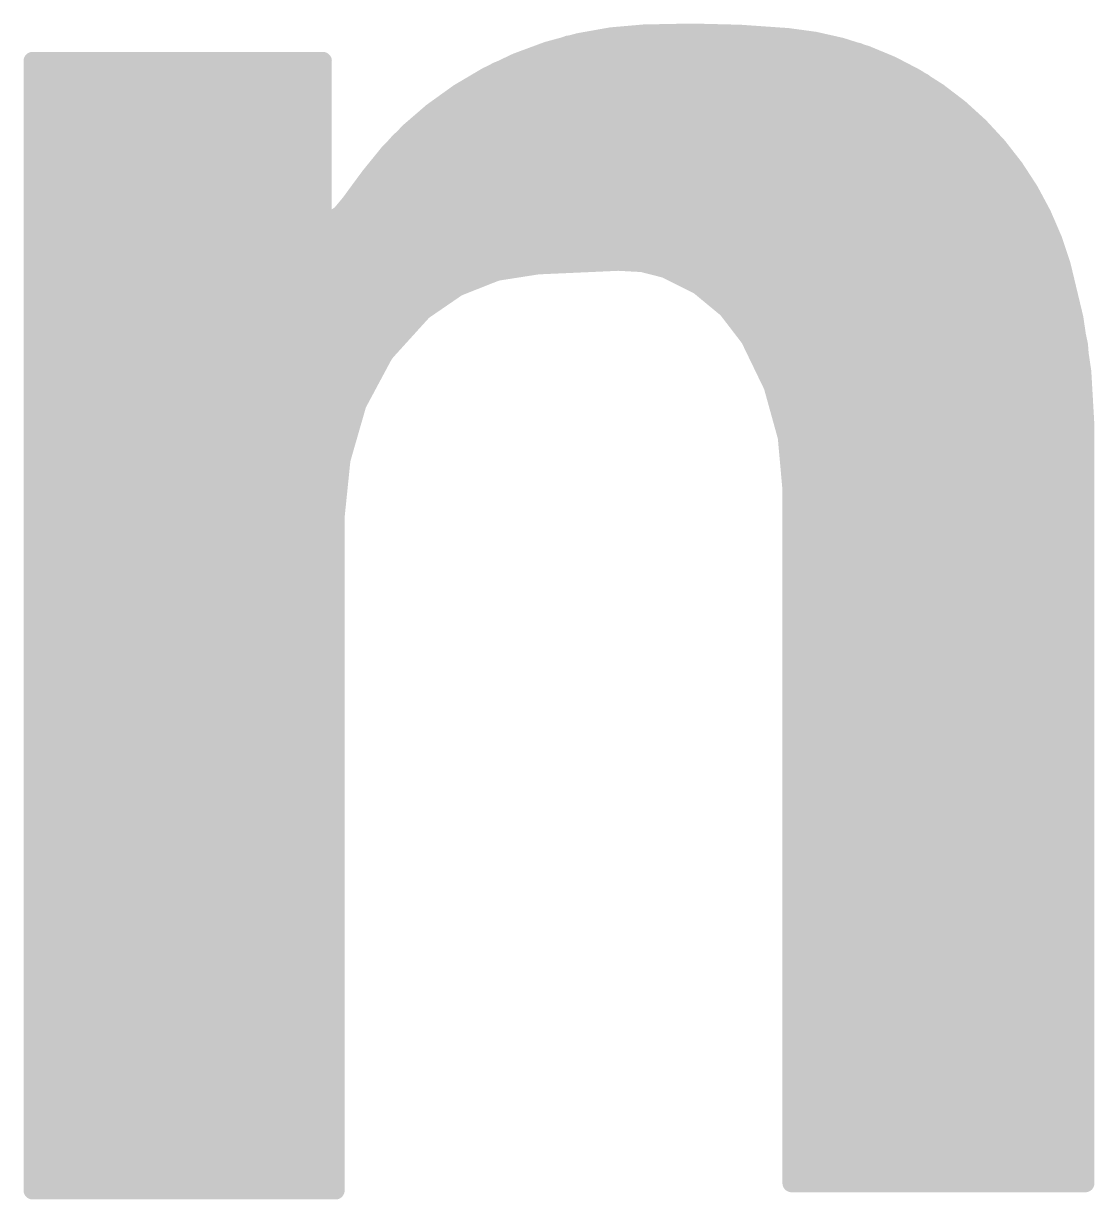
# Model space of a CAD drawing. Extents: x -16 to 95, y -11 to 53.
# Drawn here: x 26.452 to 27.943, y 41.953 to 43.59 of the extents above; entities that cross this region are included whole.
import ezdxf

# ---------------------------------------------------------------- set-up
doc = ezdxf.new("R2010")
doc.units = 0
doc.layers.add('21', color=41, linetype='CONTINUOUS')

msp = doc.modelspace()

# ---------------------------------------------------------------- linework, layer by layer
at = {"layer": '21'}
for points, const_width in [([(27.3152, 43.5762, 0.1577), (27.0205, 43.467)], 0.0254), ([(27.5158, 43.5712, 0.0335), (27.3152, 43.5762)], 0.0254), ([(27.3154, 43.5825, 1), (27.315, 43.5699)], 0.0127), ([(27.3149, 43.5825, 1), (27.3155, 43.5699)], 0.0127), ([(27.3161, 43.5699, 1), (27.3143, 43.5825)], 0.0127), ([(27.3155, 43.5699, 1), (27.3149, 43.5825)], 0.0127), ([(27.5171, 43.5774, 1), (27.5145, 43.565)], 0.0127), ([(27.7825, 43.4467, 0.1741), (27.5158, 43.5712)], 0.0254), ([(27.5164, 43.5775, 1), (27.5152, 43.5649)], 0.0127), ([(27.5152, 43.5649, 1), (27.5164, 43.5775)], 0.0127), ([(27.5156, 43.5649, 1), (27.516, 43.5775)], 0.0127), ([(27.2091, 43.567, 1), (27.211, 43.5544)], 0.0127), ([(27.212, 43.5673, 1), (27.212, 43.5547)], 0.0127), ([(27.2122, 43.5548, 1), (27.2078, 43.5667)], 0.0127), ([(27.5644, 43.5547, 1), (27.5644, 43.5673)], 0.0127), ([(27.6162, 43.5564, 1), (27.6108, 43.5449)], 0.0127), ([(27.6122, 43.5445, 1), (27.6148, 43.5569)], 0.0127), ([(26.4643, 43.5444, 1), (26.4643, 43.5318)], 0.0127), ([(26.4707, 43.5381, 1), (26.458, 43.5381)], 0.0127), ([(26.4707, 43.5381, 1), (26.458, 43.5381)], 0.0127), ([(26.4643, 43.5444, 1), (26.4643, 43.5318)], 0.0127), ([(26.4643, 43.5419, 1), (26.4643, 43.5293)], 0.0127), ([(26.8745, 43.5381, 1), (26.8618, 43.5381)], 0.0127), ([(26.8745, 43.5381, 1), (26.8618, 43.5381)], 0.0127), ([(26.8681, 43.5318, 1), (26.8681, 43.5444)], 0.0127), ([(26.8681, 43.5318, 1), (26.8681, 43.5444)], 0.0127), ([(26.8681, 43.5293, 1), (26.8681, 43.5419)], 0.0127), ([(27.1423, 43.5419, 1), (27.1423, 43.5293)], 0.0127), ([(27.6458, 43.5293, 1), (27.6458, 43.5419)], 0.0127), ([(27.1082, 43.5297, 1), (27.1126, 43.5178)], 0.0127), ([(27.1138, 43.5184, 1), (27.107, 43.5291)], 0.0127), ([(26.4643, 43.5166, 1), (26.4643, 43.5039)], 0.0127), ([(26.8681, 43.5039, 1), (26.8681, 43.5166)], 0.0127), ([(27.0889, 43.5166, 1), (27.0889, 43.5039)], 0.0127), ([(27.7079, 43.5134, 1), (27.7001, 43.5034)], 0.0127), ([(27.7002, 43.5039, 1), (27.7002, 43.5166)], 0.0127), ([(27.7013, 43.5027, 1), (27.7067, 43.5142)], 0.0127), ([(26.4643, 43.4911, 1), (26.4643, 43.4785)], 0.0127), ([(26.8681, 43.4785, 1), (26.8681, 43.4911)], 0.0127), ([(27.0487, 43.4911, 1), (27.0487, 43.4785)], 0.0127), ([(27.7341, 43.4785, 1), (27.7341, 43.4911)], 0.0127), ([(27.0205, 43.467, 0.0664), (26.9342, 43.3781)], 0.0254), ([(27.0248, 43.4623, 1), (27.0162, 43.4717)], 0.0127), ([(27.0244, 43.462, 1), (27.0166, 43.472)], 0.0127), ([(26.4643, 43.4657, 1), (26.4643, 43.4531)], 0.0127), ([(26.8681, 43.4531, 1), (26.8681, 43.4657)], 0.0127), ([(27.0121, 43.4657, 1), (27.0121, 43.4531)], 0.0127), ([(27.0171, 43.4724, 1), (27.0239, 43.4616)], 0.0127), ([(27.0166, 43.472, 1), (27.0244, 43.462)], 0.0127), ([(27.7664, 43.4531, 1), (27.7664, 43.4657)], 0.0127), ([(26.4643, 43.4404, 1), (26.4643, 43.4277)], 0.0127), ([(26.8681, 43.4277, 1), (26.8681, 43.4404)], 0.0127), ([(26.9839, 43.4404, 1), (26.9839, 43.4277)], 0.0127), ([(27.7873, 43.4508, 1), (27.7777, 43.4426)], 0.0127), ([(27.8968, 43.2537, 0.1281), (27.7825, 43.4467)], 0.0254), ([(27.787, 43.4512, 1), (27.778, 43.4422)], 0.0127), ([(27.778, 43.4422, 1), (27.787, 43.4512)], 0.0127), ([(27.7786, 43.4417, 1), (27.7864, 43.4517)], 0.0127), ([(27.7933, 43.4277, 1), (27.7933, 43.4404)], 0.0127), ([(26.9701, 43.4301, 1), (26.9787, 43.4207)], 0.0127), ([(26.9792, 43.4213, 1), (26.9696, 43.4295)], 0.0127), ([(26.4643, 43.4149, 1), (26.4643, 43.4023)], 0.0127), ([(26.8681, 43.4023, 1), (26.8681, 43.4149)], 0.0127), ([(26.9601, 43.4149, 1), (26.9601, 43.4023)], 0.0127), ([(27.8149, 43.4023, 1), (27.8149, 43.4149)], 0.0127), ([(27.8369, 43.3924, 1), (27.8259, 43.3859)], 0.0127), ([(27.8266, 43.3851, 1), (27.8362, 43.3933)], 0.0127), ([(26.4643, 43.3895, 1), (26.4643, 43.3769)], 0.0127), ([(26.8681, 43.3769, 1), (26.8681, 43.3895)], 0.0127), ([(26.9342, 43.3781, 0.0022), (26.9062, 43.34)], 0.0254), ([(26.9294, 43.3822, 1), (26.939, 43.374)], 0.0127), ([(26.9291, 43.3819, 1), (26.9393, 43.3743)], 0.0127), ([(26.9393, 43.3743, 1), (26.9291, 43.3819)], 0.0127), ([(26.9393, 43.3743, 1), (26.9291, 43.3819)], 0.0127), ([(26.9385, 43.3895, 1), (26.9385, 43.3769)], 0.0127), ([(27.8349, 43.3769, 1), (27.8349, 43.3895)], 0.0127), ([(26.4643, 43.3642, 1), (26.4643, 43.3515)], 0.0127), ([(26.8681, 43.3515, 1), (26.8681, 43.3642)], 0.0127), ([(26.9193, 43.3642, 1), (26.9193, 43.3515)], 0.0127), ([(27.85, 43.3515, 1), (27.85, 43.3642)], 0.0127), ([(26.8935, 43.3248, 0.0333), (26.9062, 43.34)], 0.0254), ([(26.9011, 43.3438, 1), (26.9113, 43.3362)], 0.0127), ([(26.9011, 43.3437, 1), (26.9113, 43.3363)], 0.0127), ([(26.9113, 43.3363, 1), (26.9011, 43.3437)], 0.0127), ([(26.9111, 43.3359, 1), (26.9013, 43.3441)], 0.0127), ([(26.4643, 43.3387, 1), (26.4643, 43.3261)], 0.0127), ([(26.8681, 43.3261, 1), (26.8681, 43.3387)], 0.0127), ([(26.8757, 43.3172, 0.205), (26.8935, 43.3248)], 0.0254), ([(26.8889, 43.3292, 1), (26.8981, 43.3204)], 0.0127), ([(26.8886, 43.3289, 1), (26.8984, 43.3207)], 0.0127), ([(26.8981, 43.3204, 1), (26.8889, 43.3292)], 0.0127), ([(26.8971, 43.3196, 1), (26.8899, 43.33)], 0.0127), ([(26.8999, 43.3387, 1), (26.8999, 43.3261)], 0.0127), ([(27.8758, 43.3265, 1), (27.8639, 43.322)], 0.0127), ([(27.8644, 43.321, 1), (27.8753, 43.3275)], 0.0127), ([(27.865, 43.3261, 1), (27.865, 43.3387)], 0.0127), ([(26.4643, 43.3133, 1), (26.4643, 43.3007)], 0.0127), ([(26.8681, 43.3235, 1), (26.8681, 43.3109)], 0.0127), ([(26.8681, 43.3235, 1), (26.8681, 43.3109)], 0.0127), ([(26.8618, 43.3172, 1), (26.8745, 43.3172)], 0.0127), ([(26.8618, 43.3172, 1), (26.8745, 43.3172)], 0.0127), ([(26.8757, 43.3235, 1), (26.8757, 43.3109)], 0.0127), ([(26.8744, 43.3234, 1), (26.877, 43.311)], 0.0127), ([(26.8757, 43.3109, 1), (26.8757, 43.3235)], 0.0127), ([(26.8757, 43.3109, 1), (26.8757, 43.3235)], 0.0127), ([(26.8818, 43.3244, 1), (26.889, 43.314)], 0.0127), ([(26.8866, 43.313, 1), (26.8841, 43.3254)], 0.0127), ([(27.8764, 43.3007, 1), (27.8764, 43.3133)], 0.0127), ([(26.4643, 43.288, 1), (26.4643, 43.2753)], 0.0127), ([(27.8861, 43.2753, 1), (27.8861, 43.288)], 0.0127), ([(26.4643, 43.2625, 1), (26.4643, 43.2499)], 0.0127), ([(27.1678, 43.2537, 0.0006), (27.2796, 43.2587)], 0.0254), ([(27.2237, 43.2499, 1), (27.2237, 43.2625)], 0.0127), ([(27.3456, 43.2486, 0.0992), (27.2796, 43.2587)], 0.0254), ([(27.2799, 43.265, 1), (27.2793, 43.2524)], 0.0127), ([(27.2793, 43.265, 1), (27.2799, 43.2524)], 0.0127), ([(27.2799, 43.2524, 1), (27.2793, 43.265)], 0.0127), ([(27.2799, 43.2524, 1), (27.2793, 43.265)], 0.0127), ([(27.3147, 43.2631, 1), (27.3115, 43.2508)], 0.0127), ([(27.3159, 43.2625, 1), (27.3159, 43.2499)], 0.0127), ([(27.3128, 43.2506, 1), (27.3134, 43.2633)], 0.0127), ([(27.8958, 43.2499, 1), (27.8958, 43.2625)], 0.0127), ([(27.1678, 43.2537, 0.1688), (27.0078, 43.1902)], 0.0254), ([(27.1092, 43.251, 1), (27.1111, 43.2384)], 0.0127), ([(27.1125, 43.2388, 1), (27.1078, 43.2506)], 0.0127), ([(27.1675, 43.26, 1), (27.1681, 43.2474)], 0.0127), ([(27.1675, 43.26, 1), (27.1681, 43.2474)], 0.0127), ([(27.1688, 43.2474, 1), (27.1668, 43.26)], 0.0127), ([(27.1681, 43.2474, 1), (27.1675, 43.26)], 0.0127), ([(27.3484, 43.2543, 1), (27.3428, 43.2429)], 0.0127), ([(27.4625, 43.1521, 0.1719), (27.3456, 43.2486)], 0.0254), ([(27.3478, 43.2546, 1), (27.3434, 43.2426)], 0.0127), ([(27.3434, 43.2426, 1), (27.3478, 43.2546)], 0.0127), ([(27.344, 43.2424, 1), (27.3472, 43.2548)], 0.0127), ([(27.903, 43.255, 1), (27.8906, 43.2524)], 0.0127), ([(27.9298, 43.0301, 0.0668), (27.8968, 43.2537)], 0.0254), ([(27.9029, 43.2555, 1), (27.8907, 43.2519)], 0.0127), ([(27.8907, 43.2519, 1), (27.9029, 43.2555)], 0.0127), ([(27.8909, 43.2514, 1), (27.9027, 43.256)], 0.0127), ([(26.4643, 43.2371, 1), (26.4643, 43.2245)], 0.0127), ([(27.0536, 43.2291, 1), (27.0583, 43.2173)], 0.0127), ([(27.0595, 43.2179, 1), (27.0523, 43.2284)], 0.0127), ([(27.0751, 43.2245, 1), (27.0751, 43.2371)], 0.0127), ([(27.3813, 43.2371, 1), (27.3813, 43.2245)], 0.0127), ([(27.3956, 43.2305, 1), (27.3876, 43.2207)], 0.0127), ([(27.3888, 43.22, 1), (27.3944, 43.2313)], 0.0127), ([(27.9018, 43.2245, 1), (27.9018, 43.2371)], 0.0127), ([(26.4643, 43.2118, 1), (26.4643, 43.1991)], 0.0127), ([(27.03, 43.1991, 1), (27.03, 43.2118)], 0.0127), ([(27.4161, 43.2118, 1), (27.4161, 43.1991)], 0.0127), ([(27.9073, 43.1991, 1), (27.9073, 43.2118)], 0.0127), ([(27.0078, 43.1902, 0.1229), (26.9164, 43.0606)], 0.0254), ([(27.0042, 43.1954, 1), (27.0114, 43.185)], 0.0127), ([(27.0037, 43.195, 1), (27.0119, 43.1854)], 0.0127), ([(27.0125, 43.1859, 1), (27.0031, 43.1945)], 0.0127), ([(27.0119, 43.1854, 1), (27.0037, 43.195)], 0.0127), ([(27.4363, 43.1968, 1), (27.4262, 43.189)], 0.0127), ([(27.4272, 43.188, 1), (27.4353, 43.1978)], 0.0127), ([(26.4643, 43.1863, 1), (26.4643, 43.1737)], 0.0127), ([(26.9986, 43.1737, 1), (26.9986, 43.1863)], 0.0127), ([(27.4411, 43.1863, 1), (27.4411, 43.1737)], 0.0127), ([(27.9128, 43.1737, 1), (27.9128, 43.1863)], 0.0127), ([(26.4643, 43.1609, 1), (26.4643, 43.1483)], 0.0127), ([(26.9755, 43.1483, 1), (26.9755, 43.1609)], 0.0127), ([(27.4606, 43.1609, 1), (27.4606, 43.1483)], 0.0127), ([(27.4682, 43.1549, 1), (27.4568, 43.1493)], 0.0127), ([(27.5209, 42.9412, 0.136), (27.4625, 43.1521)], 0.0254), ([(27.4679, 43.1554, 1), (27.4571, 43.1488)], 0.0127), ([(27.4571, 43.1488, 1), (27.4679, 43.1554)], 0.0127), ([(27.4575, 43.1482, 1), (27.4675, 43.156)], 0.0127), ([(27.9271, 43.1435, 1), (27.9144, 43.1425)], 0.0127), ([(27.9183, 43.1483, 1), (27.9183, 43.1609)], 0.0127), ([(26.4643, 43.1356, 1), (26.4643, 43.1229)], 0.0127), ([(26.9494, 43.1353, 1), (26.9588, 43.1268)], 0.0127), ([(26.9597, 43.128, 1), (26.9485, 43.134)], 0.0127), ([(26.9532, 43.1229, 1), (26.9532, 43.1356)], 0.0127), ([(27.4736, 43.1356, 1), (27.4736, 43.1229)], 0.0127), ([(27.9146, 43.1417, 1), (27.927, 43.1443)], 0.0127), ([(27.9219, 43.1229, 1), (27.9219, 43.1356)], 0.0127), ([(26.4643, 43.1101, 1), (26.4643, 43.0975)], 0.0127), ([(26.9396, 43.0975, 1), (26.9396, 43.1101)], 0.0127), ([(27.4859, 43.1101, 1), (27.4859, 43.0975)], 0.0127), ([(27.9239, 43.0975, 1), (27.9239, 43.1101)], 0.0127), ([(26.4643, 43.0847, 1), (26.4643, 43.0721)], 0.0127), ([(26.9259, 43.0721, 1), (26.9259, 43.0847)], 0.0127), ([(27.5007, 43.0874, 1), (27.4885, 43.084)], 0.0127), ([(27.4889, 43.0829, 1), (27.5003, 43.0885)], 0.0127), ([(27.4966, 43.0847, 1), (27.4966, 43.0721)], 0.0127), ([(27.9259, 43.0721, 1), (27.9259, 43.0847)], 0.0127), ([(26.9164, 43.0606, 0.0895), (26.8859, 42.9031)], 0.0254), ([(26.9225, 43.0588, 1), (26.9103, 43.0624)], 0.0127), ([(26.9223, 43.0583, 1), (26.9105, 43.0629)], 0.0127), ([(26.4643, 43.0594, 1), (26.4643, 43.0467)], 0.0127), ([(26.9108, 43.0636, 1), (26.922, 43.0576)], 0.0127), ([(26.9105, 43.0629, 1), (26.9223, 43.0583)], 0.0127), ([(26.9142, 43.0467, 1), (26.9142, 43.0594)], 0.0127), ([(27.5037, 43.0594, 1), (27.5037, 43.0467)], 0.0127), ([(27.928, 43.0467, 1), (27.928, 43.0594)], 0.0127), ([(26.4643, 43.0339, 1), (26.4643, 43.0213)], 0.0127), ([(26.9069, 43.0213, 1), (26.9069, 43.0339)], 0.0127), ([(27.5107, 43.0339, 1), (27.5107, 43.0213)], 0.0127), ([(27.9362, 43.0301, 1), (27.9234, 43.0301)], 0.0127), ([(27.9362, 43.0301, 1), (27.9234, 43.0301)], 0.0127), ([(27.9298, 43.0213, 1), (27.9298, 43.0339)], 0.0127), ([(27.5206, 43.0152, 1), (27.508, 43.0141)], 0.0127), ([(27.5082, 43.0129, 1), (27.5204, 43.0163)], 0.0127), ([(27.9235, 43.0296, 1), (27.9361, 43.0306)], 0.0127), ([(27.9235, 43.03, 1), (27.9361, 43.0302)], 0.0127), ([(26.4643, 43.0085, 1), (26.4643, 42.9959)], 0.0127), ([(26.8996, 42.9959, 1), (26.8996, 43.0085)], 0.0127), ([(27.5154, 43.0085, 1), (27.5154, 42.9959)], 0.0127), ([(27.9298, 42.9959, 1), (27.9298, 43.0085)], 0.0127), ([(26.4643, 42.9832, 1), (26.4643, 42.9705)], 0.0127), ([(26.9004, 42.9826, 1), (26.8878, 42.9839)], 0.0127), ([(26.888, 42.985, 1), (26.9002, 42.9815)], 0.0127), ([(26.8935, 42.9705, 1), (26.8935, 42.9832)], 0.0127), ([(27.5177, 42.9832, 1), (27.5177, 42.9705)], 0.0127), ([(27.9298, 42.9705, 1), (27.9298, 42.9832)], 0.0127), ([(26.4643, 42.9577, 1), (26.4643, 42.9451)], 0.0127), ([(26.8909, 42.9451, 1), (26.8909, 42.9577)], 0.0127), ([(27.52, 42.9577, 1), (27.52, 42.9451)], 0.0127), ([(27.9298, 42.9451, 1), (27.9298, 42.9577)], 0.0127), ([(27.5273, 42.9412, 1), (27.5145, 42.9412)], 0.0127), ([(27.5273, 42.9412, 1), (27.5145, 42.9412)], 0.0127), ([(27.5146, 42.9406, 1), (27.5272, 42.9418)], 0.0127), ([(27.5146, 42.9412, 1), (27.5272, 42.9412)], 0.0127), ([(26.4643, 42.9323, 1), (26.4643, 42.9197)], 0.0127), ([(26.8882, 42.9197, 1), (26.8882, 42.9323)], 0.0127), ([(27.5209, 42.9323, 1), (27.5209, 42.9197)], 0.0127), ([(27.9298, 42.9197, 1), (27.9298, 42.9323)], 0.0127), ([(26.4643, 42.907, 1), (26.4643, 42.8943)], 0.0127), ([(26.8859, 42.9031, 0.0064), (26.8859, 42.8346)], 0.0254), ([(26.8922, 42.903, 1), (26.8796, 42.9032)], 0.0127), ([(26.8796, 42.9037, 1), (26.8922, 42.9025)], 0.0127), ([(26.8796, 42.9032, 1), (26.8922, 42.903)], 0.0127), ([(26.8923, 42.9031, 1), (26.8796, 42.9031)], 0.0127), ([(26.8859, 42.8943, 1), (26.8859, 42.907)], 0.0127), ([(27.5209, 42.907, 1), (27.5209, 42.8943)], 0.0127), ([(27.9298, 42.8943, 1), (27.9298, 42.907)], 0.0127), ([(26.4643, 42.8815, 1), (26.4643, 42.8689)], 0.0127), ([(26.8859, 42.8689, 1), (26.8859, 42.8815)], 0.0127), ([(27.5209, 42.8815, 1), (27.5209, 42.8689)], 0.0127), ([(27.9298, 42.8689, 1), (27.9298, 42.8815)], 0.0127), ([(26.4643, 42.8561, 1), (26.4643, 42.8435)], 0.0127), ([(26.8859, 42.8435, 1), (26.8859, 42.8561)], 0.0127), ([(27.5209, 42.8561, 1), (27.5209, 42.8435)], 0.0127), ([(27.9298, 42.8435, 1), (27.9298, 42.8561)], 0.0127), ([(26.8796, 42.8345, 1), (26.8922, 42.8347)], 0.0127), ([(26.8923, 42.8346, 1), (26.8796, 42.8346)], 0.0127), ([(26.4643, 42.8308, 1), (26.4643, 42.8181)], 0.0127), ([(26.8859, 42.8181, 1), (26.8859, 42.8308)], 0.0127), ([(27.5209, 42.8308, 1), (27.5209, 42.8181)], 0.0127), ([(27.9298, 42.8181, 1), (27.9298, 42.8308)], 0.0127), ([(26.4643, 42.8053, 1), (26.4643, 42.7927)], 0.0127), ([(26.8859, 42.7927, 1), (26.8859, 42.8053)], 0.0127), ([(27.5209, 42.8053, 1), (27.5209, 42.7927)], 0.0127), ([(27.9298, 42.7927, 1), (27.9298, 42.8053)], 0.0127), ([(26.4643, 42.7799, 1), (26.4643, 42.7673)], 0.0127), ([(26.8859, 42.7673, 1), (26.8859, 42.7799)], 0.0127), ([(27.5209, 42.7799, 1), (27.5209, 42.7673)], 0.0127), ([(27.9298, 42.7673, 1), (27.9298, 42.7799)], 0.0127), ([(26.4643, 42.7546, 1), (26.4643, 42.7419)], 0.0127), ([(26.8859, 42.7419, 1), (26.8859, 42.7546)], 0.0127), ([(27.5209, 42.7546, 1), (27.5209, 42.7419)], 0.0127), ([(27.9298, 42.7419, 1), (27.9298, 42.7546)], 0.0127), ([(26.4643, 42.7291, 1), (26.4643, 42.7165)], 0.0127), ([(26.8859, 42.7165, 1), (26.8859, 42.7291)], 0.0127), ([(27.5209, 42.7291, 1), (27.5209, 42.7165)], 0.0127), ([(27.9298, 42.7165, 1), (27.9298, 42.7291)], 0.0127), ([(26.4643, 42.7037, 1), (26.4643, 42.6911)], 0.0127), ([(26.8859, 42.6911, 1), (26.8859, 42.7037)], 0.0127), ([(27.5209, 42.7037, 1), (27.5209, 42.6911)], 0.0127), ([(27.9298, 42.6911, 1), (27.9298, 42.7037)], 0.0127), ([(26.4643, 42.6784, 1), (26.4643, 42.6657)], 0.0127), ([(26.8859, 42.6657, 1), (26.8859, 42.6784)], 0.0127), ([(27.5209, 42.6784, 1), (27.5209, 42.6657)], 0.0127), ([(27.9298, 42.6657, 1), (27.9298, 42.6784)], 0.0127), ([(26.4643, 42.6529, 1), (26.4643, 42.6403)], 0.0127), ([(26.8859, 42.6403, 1), (26.8859, 42.6529)], 0.0127), ([(27.5209, 42.6529, 1), (27.5209, 42.6403)], 0.0127), ([(27.9298, 42.6403, 1), (27.9298, 42.6529)], 0.0127), ([(26.4643, 42.6275, 1), (26.4643, 42.6149)], 0.0127), ([(26.8859, 42.6149, 1), (26.8859, 42.6275)], 0.0127), ([(27.5209, 42.6275, 1), (27.5209, 42.6149)], 0.0127), ([(27.9298, 42.6149, 1), (27.9298, 42.6275)], 0.0127), ([(26.4643, 42.6022, 1), (26.4643, 42.5895)], 0.0127), ([(26.8859, 42.5895, 1), (26.8859, 42.6022)], 0.0127), ([(27.5209, 42.6022, 1), (27.5209, 42.5895)], 0.0127), ([(27.9298, 42.5895, 1), (27.9298, 42.6022)], 0.0127), ([(26.4643, 42.5767, 1), (26.4643, 42.5641)], 0.0127), ([(26.8859, 42.5641, 1), (26.8859, 42.5767)], 0.0127), ([(27.5209, 42.5767, 1), (27.5209, 42.5641)], 0.0127), ([(27.9298, 42.5641, 1), (27.9298, 42.5767)], 0.0127), ([(26.4643, 42.5513, 1), (26.4643, 42.5387)], 0.0127), ([(26.8859, 42.5387, 1), (26.8859, 42.5513)], 0.0127), ([(27.5209, 42.5513, 1), (27.5209, 42.5387)], 0.0127), ([(27.9298, 42.5387, 1), (27.9298, 42.5513)], 0.0127), ([(26.4643, 42.526, 1), (26.4643, 42.5133)], 0.0127), ([(26.8859, 42.5133, 1), (26.8859, 42.526)], 0.0127), ([(27.5209, 42.526, 1), (27.5209, 42.5133)], 0.0127), ([(27.9298, 42.5133, 1), (27.9298, 42.526)], 0.0127), ([(26.4643, 42.5005, 1), (26.4643, 42.4879)], 0.0127), ([(26.8859, 42.4879, 1), (26.8859, 42.5005)], 0.0127), ([(27.5209, 42.5005, 1), (27.5209, 42.4879)], 0.0127), ([(27.9298, 42.4879, 1), (27.9298, 42.5005)], 0.0127), ([(26.4643, 42.4751, 1), (26.4643, 42.4625)], 0.0127), ([(26.8859, 42.4625, 1), (26.8859, 42.4751)], 0.0127), ([(27.5209, 42.4751, 1), (27.5209, 42.4625)], 0.0127), ([(27.9298, 42.4625, 1), (27.9298, 42.4751)], 0.0127), ([(26.4643, 42.4498, 1), (26.4643, 42.4371)], 0.0127), ([(26.8859, 42.4371, 1), (26.8859, 42.4498)], 0.0127), ([(27.5209, 42.4498, 1), (27.5209, 42.4371)], 0.0127), ([(27.9298, 42.4371, 1), (27.9298, 42.4498)], 0.0127), ([(26.4643, 42.4243, 1), (26.4643, 42.4117)], 0.0127), ([(26.8859, 42.4117, 1), (26.8859, 42.4243)], 0.0127), ([(27.5209, 42.4243, 1), (27.5209, 42.4117)], 0.0127), ([(27.9298, 42.4117, 1), (27.9298, 42.4243)], 0.0127), ([(26.4643, 42.3989, 1), (26.4643, 42.3863)], 0.0127), ([(26.8859, 42.3863, 1), (26.8859, 42.3989)], 0.0127), ([(27.5209, 42.3989, 1), (27.5209, 42.3863)], 0.0127), ([(27.9298, 42.3863, 1), (27.9298, 42.3989)], 0.0127), ([(26.4643, 42.3736, 1), (26.4643, 42.3609)], 0.0127), ([(26.8859, 42.3609, 1), (26.8859, 42.3736)], 0.0127), ([(27.5209, 42.3736, 1), (27.5209, 42.3609)], 0.0127), ([(27.9298, 42.3609, 1), (27.9298, 42.3736)], 0.0127), ([(26.4643, 42.3481, 1), (26.4643, 42.3355)], 0.0127), ([(26.8859, 42.3355, 1), (26.8859, 42.3481)], 0.0127), ([(27.5209, 42.3481, 1), (27.5209, 42.3355)], 0.0127), ([(27.9298, 42.3355, 1), (27.9298, 42.3481)], 0.0127), ([(26.4643, 42.3227, 1), (26.4643, 42.3101)], 0.0127), ([(26.8859, 42.3101, 1), (26.8859, 42.3227)], 0.0127), ([(27.5209, 42.3227, 1), (27.5209, 42.3101)], 0.0127), ([(27.9298, 42.3101, 1), (27.9298, 42.3227)], 0.0127), ([(26.4643, 42.2974, 1), (26.4643, 42.2847)], 0.0127), ([(26.8859, 42.2847, 1), (26.8859, 42.2974)], 0.0127), ([(27.5209, 42.2974, 1), (27.5209, 42.2847)], 0.0127), ([(27.9298, 42.2847, 1), (27.9298, 42.2974)], 0.0127), ([(26.4643, 42.2719, 1), (26.4643, 42.2593)], 0.0127), ([(26.8859, 42.2593, 1), (26.8859, 42.2719)], 0.0127), ([(27.5209, 42.2719, 1), (27.5209, 42.2593)], 0.0127), ([(27.9298, 42.2593, 1), (27.9298, 42.2719)], 0.0127), ([(26.4643, 42.2465, 1), (26.4643, 42.2339)], 0.0127), ([(26.8859, 42.2339, 1), (26.8859, 42.2465)], 0.0127), ([(27.5209, 42.2465, 1), (27.5209, 42.2339)], 0.0127), ([(27.9298, 42.2339, 1), (27.9298, 42.2465)], 0.0127), ([(26.4643, 42.2212, 1), (26.4643, 42.2085)], 0.0127), ([(26.8859, 42.2085, 1), (26.8859, 42.2212)], 0.0127), ([(27.5209, 42.2212, 1), (27.5209, 42.2085)], 0.0127), ([(27.9298, 42.2085, 1), (27.9298, 42.2212)], 0.0127), ([(26.4643, 42.1957, 1), (26.4643, 42.1831)], 0.0127), ([(26.8859, 42.1831, 1), (26.8859, 42.1957)], 0.0127), ([(27.5209, 42.1957, 1), (27.5209, 42.1831)], 0.0127), ([(27.9298, 42.1831, 1), (27.9298, 42.1957)], 0.0127), ([(26.4643, 42.1703, 1), (26.4643, 42.1577)], 0.0127), ([(26.8859, 42.1577, 1), (26.8859, 42.1703)], 0.0127), ([(27.5209, 42.1703, 1), (27.5209, 42.1577)], 0.0127), ([(27.9298, 42.1577, 1), (27.9298, 42.1703)], 0.0127), ([(26.4643, 42.145, 1), (26.4643, 42.1323)], 0.0127), ([(26.8859, 42.1323, 1), (26.8859, 42.145)], 0.0127), ([(27.5209, 42.145, 1), (27.5209, 42.1323)], 0.0127), ([(27.9298, 42.1323, 1), (27.9298, 42.145)], 0.0127), ([(26.4643, 42.1195, 1), (26.4643, 42.1069)], 0.0127), ([(26.8859, 42.1069, 1), (26.8859, 42.1195)], 0.0127), ([(27.5209, 42.1195, 1), (27.5209, 42.1069)], 0.0127), ([(27.9298, 42.1069, 1), (27.9298, 42.1195)], 0.0127), ([(26.4643, 42.0941, 1), (26.4643, 42.0815)], 0.0127), ([(26.8859, 42.0815, 1), (26.8859, 42.0941)], 0.0127), ([(27.5209, 42.0941, 1), (27.5209, 42.0815)], 0.0127), ([(27.9298, 42.0815, 1), (27.9298, 42.0941)], 0.0127), ([(26.4643, 42.0688, 1), (26.4643, 42.0561)], 0.0127), ([(26.8859, 42.0561, 1), (26.8859, 42.0688)], 0.0127), ([(27.5209, 42.0688, 1), (27.5209, 42.0561)], 0.0127), ([(27.9298, 42.0561, 1), (27.9298, 42.0688)], 0.0127), ([(26.4643, 42.0433, 1), (26.4643, 42.0307)], 0.0127), ([(26.8859, 42.0307, 1), (26.8859, 42.0433)], 0.0127), ([(27.5209, 42.0433, 1), (27.5209, 42.0307)], 0.0127), ([(27.9298, 42.0307, 1), (27.9298, 42.0433)], 0.0127), ([(26.4643, 42.0179, 1), (26.4643, 42.0053)], 0.0127), ([(26.8859, 42.0053, 1), (26.8859, 42.0179)], 0.0127), ([(27.5209, 42.0179, 1), (27.5209, 42.0053)], 0.0127), ([(27.9298, 42.0053, 1), (27.9298, 42.0179)], 0.0127), ([(26.4643, 41.9926, 1), (26.4643, 41.9799)], 0.0127), ([(26.8859, 41.9799, 1), (26.8859, 41.9926)], 0.0127), ([(27.5209, 41.9926, 1), (27.5209, 41.9799)], 0.0127), ([(27.9298, 41.9799, 1), (27.9298, 41.9926)], 0.0127), ([(26.4643, 41.9723, 1), (26.4643, 41.9596)], 0.0127), ([(26.4643, 41.9723, 1), (26.4643, 41.9596)], 0.0127), ([(26.8859, 41.9596, 1), (26.8859, 41.9723)], 0.0127), ([(26.8859, 41.9596, 1), (26.8859, 41.9723)], 0.0127), ([(27.5145, 41.976, 1), (27.5273, 41.976)], 0.0127), ([(27.5145, 41.976, 1), (27.5273, 41.976)], 0.0127), ([(27.5209, 41.9823, 1), (27.5209, 41.9697)], 0.0127), ([(27.5209, 41.9823, 1), (27.5209, 41.9697)], 0.0127), ([(27.9234, 41.976, 1), (27.9362, 41.976)], 0.0127), ([(27.9234, 41.976, 1), (27.9362, 41.976)], 0.0127), ([(27.9298, 41.9697, 1), (27.9298, 41.9823)], 0.0127), ([(27.9298, 41.9697, 1), (27.9298, 41.9823)], 0.0127), ([(26.458, 41.9659, 1), (26.4707, 41.9659)], 0.0127), ([(26.458, 41.9659, 1), (26.4707, 41.9659)], 0.0127), ([(26.8796, 41.9659, 1), (26.8923, 41.9659)], 0.0127), ([(26.8796, 41.9659, 1), (26.8923, 41.9659)], 0.0127)]:
    msp.add_lwpolyline(points, format="xyb", dxfattribs=dict(at, const_width=const_width))
at = {"layer": '21', "const_width": 0.0254}
for points in [[(27.21, 43.5607), (27.3152, 43.5762)], [(27.3152, 43.5762), (27.5158, 43.5712)], [(27.5158, 43.5712), (27.6135, 43.5507)], [(27.1104, 43.5238), (27.21, 43.5607)], [(27.212, 43.561), (27.5644, 43.561)], [(27.6135, 43.5507), (27.704, 43.5084)], [(26.4643, 43.5381), (26.8681, 43.5381)], [(26.4643, 41.9659), (26.4643, 43.5381)], [(26.4643, 41.9659), (26.4643, 43.5381)], [(26.4643, 43.5381), (26.8681, 43.5381)], [(26.4643, 43.5356), (26.8681, 43.5356)], [(26.8681, 43.5381), (26.8681, 43.3172)], [(26.8681, 43.5381), (26.8681, 43.3172)], [(27.1423, 43.5356), (27.6458, 43.5356)], [(27.0205, 43.467), (27.1104, 43.5238)], [(26.4643, 43.5102), (26.8681, 43.5102)], [(27.0889, 43.5102), (27.7002, 43.5102)], [(27.704, 43.5084), (27.7825, 43.4467)], [(26.4643, 43.4848), (26.8681, 43.4848)], [(27.0487, 43.4848), (27.7341, 43.4848)], [(26.9744, 43.4254), (27.0205, 43.467)], [(26.4643, 43.4594), (26.8681, 43.4594)], [(27.0121, 43.4594), (27.7664, 43.4594)], [(26.4643, 43.434), (26.8681, 43.434)], [(26.9839, 43.434), (27.7933, 43.434)], [(27.7825, 43.4467), (27.8314, 43.3892)], [(26.9342, 43.3781), (26.9744, 43.4254)], [(26.4643, 43.4086), (26.8681, 43.4086)], [(26.9601, 43.4086), (27.8149, 43.4086)], [(27.8314, 43.3892), (27.8699, 43.3242)], [(26.4643, 43.3832), (26.8681, 43.3832)], [(26.9062, 43.34), (26.9342, 43.3781)], [(26.9385, 43.3832), (27.8349, 43.3832)], [(26.4643, 43.3578), (26.8681, 43.3578)], [(26.9193, 43.3578), (27.85, 43.3578)], [(26.8935, 43.3248), (26.9062, 43.34)], [(26.4643, 43.3324), (26.8681, 43.3324)], [(26.8854, 43.3192), (26.8935, 43.3248)], [(26.8999, 43.3324), (27.865, 43.3324)], [(27.8699, 43.3242), (27.8968, 43.2537)], [(26.4643, 43.307), (27.8764, 43.307)], [(26.8681, 43.3172), (26.8757, 43.3172)], [(26.8681, 43.3172), (26.8757, 43.3172)], [(26.8757, 43.3172), (26.8854, 43.3192)], [(26.4643, 43.2816), (27.8861, 43.2816)], [(26.4643, 43.2562), (27.2237, 43.2562)], [(27.2796, 43.2587), (27.1678, 43.2537)], [(27.3131, 43.2569), (27.2796, 43.2587)], [(27.3456, 43.2486), (27.3131, 43.2569)], [(27.3159, 43.2562), (27.8958, 43.2562)], [(27.1102, 43.2447), (27.0559, 43.2232)], [(27.1678, 43.2537), (27.1102, 43.2447)], [(27.3916, 43.2256), (27.3456, 43.2486)], [(27.8968, 43.2537), (27.9208, 43.143)], [(26.4643, 43.2308), (27.0751, 43.2308)], [(27.0559, 43.2232), (27.0078, 43.1902)], [(27.3813, 43.2308), (27.9018, 43.2308)], [(27.4312, 43.1929), (27.3916, 43.2256)], [(26.4643, 43.2054), (27.03, 43.2054)], [(27.4161, 43.2054), (27.9073, 43.2054)], [(27.0078, 43.1902), (26.9541, 43.131)], [(27.4625, 43.1521), (27.4312, 43.1929)], [(26.4643, 43.18), (26.9986, 43.18)], [(27.4411, 43.18), (27.9128, 43.18)], [(26.4643, 43.1546), (26.9755, 43.1546)], [(27.4606, 43.1546), (27.9183, 43.1546)], [(27.4946, 43.0857), (27.4625, 43.1521)], [(27.9208, 43.143), (27.9298, 43.0301)], [(26.4643, 43.1292), (26.9532, 43.1292)], [(26.9541, 43.131), (26.9164, 43.0606)], [(27.4736, 43.1292), (27.9219, 43.1292)], [(26.4643, 43.1038), (26.9396, 43.1038)], [(27.4859, 43.1038), (27.9239, 43.1038)], [(26.4643, 43.0784), (26.9259, 43.0784)], [(27.5143, 43.0146), (27.4946, 43.0857)], [(27.4966, 43.0784), (27.9259, 43.0784)], [(26.9164, 43.0606), (26.8941, 42.9832)], [(26.4643, 43.053), (26.9142, 43.053)], [(27.5037, 43.053), (27.928, 43.053)], [(26.4643, 43.0276), (26.9069, 43.0276)], [(27.5107, 43.0276), (27.9298, 43.0276)], [(27.9298, 43.0301), (27.9298, 41.976)], [(27.9298, 43.0301), (27.9298, 41.976)], [(27.5209, 42.9412), (27.5143, 43.0146)], [(26.4643, 43.0022), (26.8996, 43.0022)], [(27.5154, 43.0022), (27.9298, 43.0022)], [(26.4643, 42.9768), (26.8935, 42.9768)], [(26.8941, 42.9832), (26.8859, 42.9031)], [(27.5177, 42.9768), (27.9298, 42.9768)], [(26.4643, 42.9514), (26.8909, 42.9514)], [(27.52, 42.9514), (27.9298, 42.9514)], [(27.5209, 41.976), (27.5209, 42.9412)], [(27.5209, 41.976), (27.5209, 42.9412)], [(26.4643, 42.926), (26.8882, 42.926)], [(27.5209, 42.926), (27.9298, 42.926)], [(26.4643, 42.9006), (26.8859, 42.9006)], [(26.8859, 42.9031), (26.8859, 41.9659)], [(27.5209, 42.9006), (27.9298, 42.9006)], [(26.4643, 42.8752), (26.8859, 42.8752)], [(27.5209, 42.8752), (27.9298, 42.8752)], [(26.4643, 42.8498), (26.8859, 42.8498)], [(27.5209, 42.8498), (27.9298, 42.8498)], [(26.8859, 42.8346), (26.8859, 41.9659)], [(26.4643, 42.8244), (26.8859, 42.8244)], [(27.5209, 42.8244), (27.9298, 42.8244)], [(26.4643, 42.799), (26.8859, 42.799)], [(27.5209, 42.799), (27.9298, 42.799)], [(26.4643, 42.7736), (26.8859, 42.7736)], [(27.5209, 42.7736), (27.9298, 42.7736)], [(26.4643, 42.7482), (26.8859, 42.7482)], [(27.5209, 42.7482), (27.9298, 42.7482)], [(26.4643, 42.7228), (26.8859, 42.7228)], [(27.5209, 42.7228), (27.9298, 42.7228)], [(26.4643, 42.6974), (26.8859, 42.6974)], [(27.5209, 42.6974), (27.9298, 42.6974)], [(26.4643, 42.672), (26.8859, 42.672)], [(27.5209, 42.672), (27.9298, 42.672)], [(26.4643, 42.6466), (26.8859, 42.6466)], [(27.5209, 42.6466), (27.9298, 42.6466)], [(26.4643, 42.6212), (26.8859, 42.6212)], [(27.5209, 42.6212), (27.9298, 42.6212)], [(26.4643, 42.5958), (26.8859, 42.5958)], [(27.5209, 42.5958), (27.9298, 42.5958)], [(26.4643, 42.5704), (26.8859, 42.5704)], [(27.5209, 42.5704), (27.9298, 42.5704)], [(26.4643, 42.545), (26.8859, 42.545)], [(27.5209, 42.545), (27.9298, 42.545)], [(26.4643, 42.5196), (26.8859, 42.5196)], [(27.5209, 42.5196), (27.9298, 42.5196)], [(26.4643, 42.4942), (26.8859, 42.4942)], [(27.5209, 42.4942), (27.9298, 42.4942)], [(26.4643, 42.4688), (26.8859, 42.4688)], [(27.5209, 42.4688), (27.9298, 42.4688)], [(26.4643, 42.4434), (26.8859, 42.4434)], [(27.5209, 42.4434), (27.9298, 42.4434)], [(26.4643, 42.418), (26.8859, 42.418)], [(27.5209, 42.418), (27.9298, 42.418)], [(26.4643, 42.3926), (26.8859, 42.3926)], [(27.5209, 42.3926), (27.9298, 42.3926)], [(26.4643, 42.3672), (26.8859, 42.3672)], [(27.5209, 42.3672), (27.9298, 42.3672)], [(26.4643, 42.3418), (26.8859, 42.3418)], [(27.5209, 42.3418), (27.9298, 42.3418)], [(26.4643, 42.3164), (26.8859, 42.3164)], [(27.5209, 42.3164), (27.9298, 42.3164)], [(26.4643, 42.291), (26.8859, 42.291)], [(27.5209, 42.291), (27.9298, 42.291)], [(26.4643, 42.2656), (26.8859, 42.2656)], [(27.5209, 42.2656), (27.9298, 42.2656)], [(26.4643, 42.2402), (26.8859, 42.2402)], [(27.5209, 42.2402), (27.9298, 42.2402)], [(26.4643, 42.2148), (26.8859, 42.2148)], [(27.5209, 42.2148), (27.9298, 42.2148)], [(26.4643, 42.1894), (26.8859, 42.1894)], [(27.5209, 42.1894), (27.9298, 42.1894)], [(26.4643, 42.164), (26.8859, 42.164)], [(27.5209, 42.164), (27.9298, 42.164)], [(26.4643, 42.1386), (26.8859, 42.1386)], [(27.5209, 42.1386), (27.9298, 42.1386)], [(26.4643, 42.1132), (26.8859, 42.1132)], [(27.5209, 42.1132), (27.9298, 42.1132)], [(26.4643, 42.0878), (26.8859, 42.0878)], [(27.5209, 42.0878), (27.9298, 42.0878)], [(26.4643, 42.0624), (26.8859, 42.0624)], [(27.5209, 42.0624), (27.9298, 42.0624)], [(26.4643, 42.037), (26.8859, 42.037)], [(27.5209, 42.037), (27.9298, 42.037)], [(26.4643, 42.0116), (26.8859, 42.0116)], [(27.5209, 42.0116), (27.9298, 42.0116)], [(26.4643, 41.9862), (26.8859, 41.9862)], [(27.5209, 41.9862), (27.9298, 41.9862)], [(26.8859, 41.9659), (26.4643, 41.9659)], [(26.8859, 41.9659), (26.4643, 41.9659)], [(27.9298, 41.976), (27.5209, 41.976)], [(27.9298, 41.976), (27.5209, 41.976)]]:
    msp.add_lwpolyline(points, dxfattribs=at)

doc.saveas('drawing.dxf')
